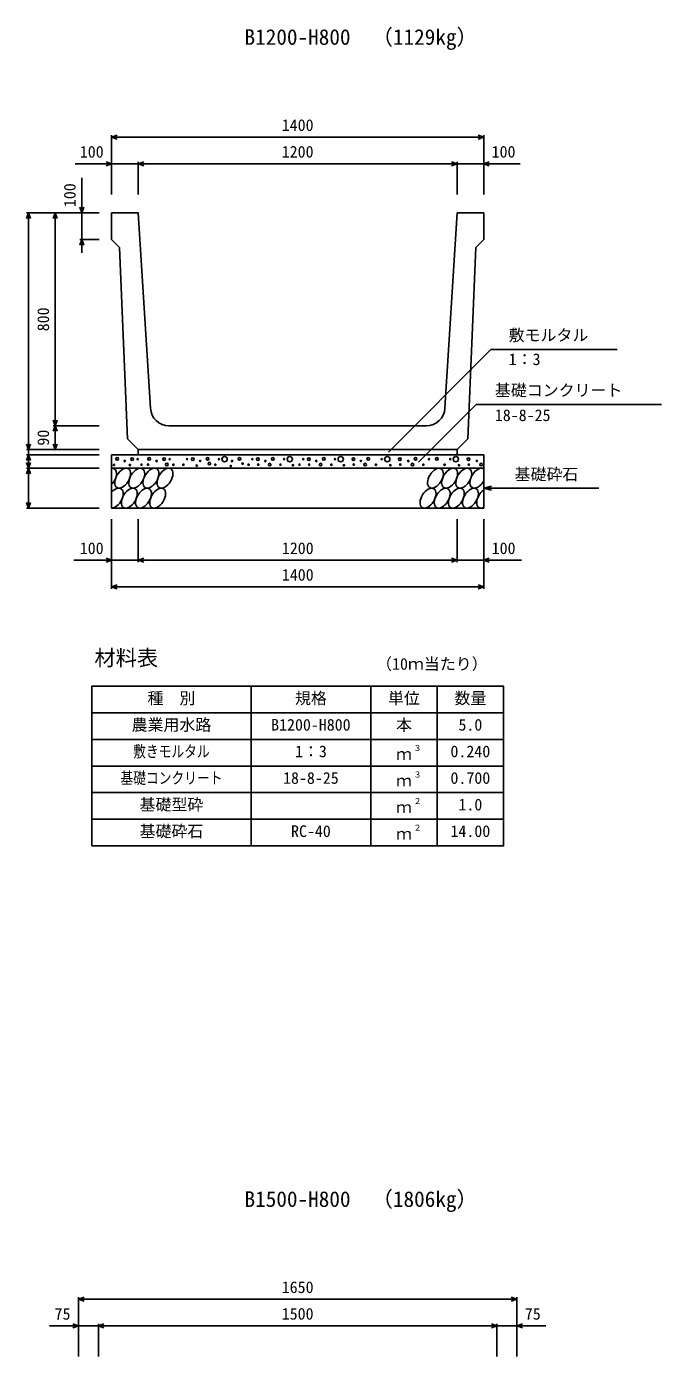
# Model space of a CAD drawing. Units: millimetres, scale not verified. Extents: x -33600 to 33600, y -11880 to 11880.
# Drawn here: x 4048 to 6437, y -5228 to -227 of the extents above; entities that cross this region are included whole.
import ezdxf
from ezdxf.enums import TextEntityAlignment as Align

# ---------------------------------------------------------------- set-up
doc = ezdxf.new("R2010")
doc.units = ezdxf.units.MM
doc.header["$LTSCALE"] = 40
for name, color, linetype, lineweight in [('0-0_DIM', 7, 'Continuous', 25), ('0-2_HATCH', 6, 'Continuous', 25), ('0-3_HYO', 3, 'Continuous', 25), ('0-4_HYO2', 4, 'Continuous', 25), ('0-5_OUTLINE', 3, 'Continuous', 25), ('0-6_TXT', 7, 'Continuous', 25)]:
    doc.layers.add(name, color=color, linetype=linetype, lineweight=lineweight)
doc.styles.add('ＭＳ ゴシック', font='')
doc.styles.get('ＭＳ ゴシック').set_extended_font_data('MS Gothic')

msp = doc.modelspace()

# ---------------------------------------------------------------- linework, layer by layer
at = {"layer": '0-0_DIM'}
for p, q in [((4368.16, -635.67), (4368.16, -858.17)), ((5768.16, -643.17), (4368.16, -643.17)), ((5768.16, -635.67), (5768.16, -858.17)), ((4230.38, -743.17), (4368.16, -743.17)), ((4468.16, -743.17), (4368.16, -743.17)), ((4468.16, -735.67), (4468.16, -858.17)), ((4468.16, -743.17), (5668.16, -743.17)), ((5668.16, -735.67), (5668.16, -858.17)), ((5668.16, -743.17), (5768.16, -743.17)), ((5905.93, -743.17), (5768.16, -743.17)), ((4255.66, -928.17), (4255.66, -795.92)), ((4048.16, -928.17), (4320.66, -928.17)), ((4055.66, -928.17), (4055.66, -1818.17)), ((4155.66, -928.17), (4155.66, -1728.17)), ((4255.66, -928.17), (4255.66, -1028.17)), ((4320.66, -1028.17), (4248.16, -1028.17)), ((4255.66, -1078.17), (4255.66, -1028.17)), ((5795.4, -1441.62), (5409.42, -1827.61)), ((5795.4, -1441.62), (6270.71, -1441.62)), ((5740.14, -1648.88), (5523.33, -1865.69)), ((5740.14, -1648.88), (6437.01, -1648.88)), ((4148.16, -1728.17), (4320.66, -1728.17)), ((4155.66, -1728.17), (4155.66, -1818.17)), ((4048.16, -1818.17), (4320.66, -1818.17)), ((4048.16, -1838.17), (4320.66, -1838.17)), ((4048.16, -1888.17), (4320.66, -1888.17)), ((4055.66, -1888.17), (4055.66, -2038.17)), ((5768.16, -1963.17), (5797.13, -1955.41)), ((5768.16, -1963.17), (6201.47, -1963.17)), ((5768.16, -1963.17), (5797.13, -1970.94)), ((4048.16, -2038.17), (4320.66, -2038.17)), ((4368.16, -2341.6), (4368.16, -2080.24)), ((4468.16, -2241.6), (4468.16, -2080.24)), ((5668.16, -2241.6), (5668.16, -2080.24)), ((5768.16, -2341.6), (5768.16, -2080.24)), ((4368.16, -2234.1), (4226.36, -2234.1)), ((4368.16, -2234.1), (4468.16, -2234.1)), ((4468.16, -2234.1), (5668.16, -2234.1)), ((5768.16, -2234.1), (5668.16, -2234.1)), ((5768.16, -2234.1), (5909.95, -2234.1)), ((4368.16, -2334.1), (5768.16, -2334.1)), ((4243.16, -5005.4), (4243.16, -5227.9)), ((5893.16, -5012.9), (4243.16, -5012.9)), ((5893.16, -5005.4), (5893.16, -5227.9)), ((4134.78, -5112.9), (4243.16, -5112.9)), ((4318.16, -5112.9), (4243.16, -5112.9)), ((4318.16, -5105.4), (4318.16, -5227.9)), ((4318.16, -5112.9), (5818.16, -5112.9)), ((5818.16, -5105.4), (5818.16, -5227.9)), ((5818.16, -5112.9), (5893.16, -5112.9)), ((6001.53, -5112.9), (5893.16, -5112.9))]:
    msp.add_line(p, q, dxfattribs=at)
for points in [[(4389.3, -650.87), (4368.16, -643.17), (4389.3, -635.48)], [(5747.01, -635.48), (5768.16, -643.17), (5747.01, -650.87)], [(4347.01, -735.48), (4368.16, -743.17), (4347.01, -750.87)], [(4489.3, -750.87), (4468.16, -743.17), (4489.3, -735.48)], [(5647.01, -735.48), (5668.16, -743.17), (5647.01, -750.87)], [(5789.3, -735.48), (5768.16, -743.17), (5789.3, -750.87)], [(4063.35, -949.32), (4055.66, -928.17), (4047.96, -949.32)], [(4147.96, -949.32), (4155.66, -928.17), (4163.35, -949.32)], [(4247.96, -907.03), (4255.66, -928.17), (4263.35, -907.03)], [(4263.35, -1049.32), (4255.66, -1028.17), (4247.96, -1049.32)], [(4163.35, -1707.03), (4155.66, -1728.17), (4147.96, -1707.03)], [(4147.96, -1749.32), (4155.66, -1728.17), (4163.35, -1749.32)], [(4063.35, -1797.03), (4055.66, -1818.17), (4047.96, -1797.03)], [(4163.35, -1797.03), (4155.66, -1818.17), (4147.96, -1797.03)], [(4063.35, -1859.32), (4055.66, -1838.17), (4047.96, -1859.32)], [(4055.66, -1818.17), (4055.66, -1838.17), (4055.66, -1888.17)], [(4063.35, -1867.03), (4055.66, -1888.17), (4047.96, -1867.03)], [(4063.35, -1909.32), (4055.66, -1888.17), (4047.96, -1909.32)], [(4063.35, -2017.03), (4055.66, -2038.17), (4047.96, -2017.03)], [(4347.01, -2226.41), (4368.16, -2234.1), (4347.01, -2241.8)], [(4489.3, -2241.8), (4468.16, -2234.1), (4489.3, -2226.41)], [(5647.01, -2226.41), (5668.16, -2234.1), (5647.01, -2241.8)], [(5789.3, -2226.41), (5768.16, -2234.1), (5789.3, -2241.8)], [(4389.3, -2341.8), (4368.16, -2334.1), (4389.3, -2326.41)], [(5747.01, -2326.41), (5768.16, -2334.1), (5747.01, -2341.8)], [(4264.3, -5020.6), (4243.16, -5012.9), (4264.3, -5005.21)], [(5872.01, -5005.21), (5893.16, -5012.9), (5872.01, -5020.6)], [(4222.01, -5105.21), (4243.16, -5112.9), (4222.01, -5120.6)], [(4339.3, -5120.6), (4318.16, -5112.9), (4339.3, -5105.21)], [(5797.01, -5105.21), (5818.16, -5112.9), (5797.01, -5120.6)], [(5914.3, -5105.21), (5893.16, -5112.9), (5914.3, -5120.6)]]:
    msp.add_lwpolyline(points, dxfattribs=at)
at = {"layer": '0-2_HATCH'}
for centre, radius in [((4389.24, -1853.07), 5), ((4445.32, -1853.95), 5), ((4509.24, -1853.07), 5), ((4565.32, -1853.95), 5), ((4673.23, -1853.95), 5), ((4729.31, -1853.07), 5), ((4793.23, -1853.95), 10), ((4849.31, -1853.07), 5), ((4918.46, -1853.95), 5), ((4974.53, -1853.07), 5), ((5038.46, -1853.95), 10), ((5110.15, -1853.95), 5), ((5166.22, -1853.07), 5), ((5230.15, -1853.95), 10), ((5277.75, -1853.95), 5), ((5333.83, -1853.07), 5), ((5405.24, -1853.95), 10), ((5452.85, -1853.95), 5), ((5512.16, -1853.07), 5), ((5591.96, -1853.07), 5), ((5663.38, -1853.95), 10), ((5710.98, -1853.95), 5), ((4376.82, -1875.87), 2.5), ((4417.28, -1860.95), 2.5), ((4436.8, -1876.22), 2.5), ((4466.35, -1853.95), 2.5), ((4480.37, -1874.96), 2.5), ((4505.31, -1874.28), 2.5), ((4537.28, -1860.95), 2.5), ((4575.4, -1874.28), 5), ((4586.35, -1853.95), 2.5), ((4600.37, -1874.96), 2.5), ((4638.18, -1874.96), 2.5), ((4652.2, -1853.95), 2.5), ((4688.35, -1877.99), 2.5), ((4701.27, -1860.95), 2.5), ((4735.73, -1870.8), 5), ((4758.18, -1874.96), 2.5), ((4772.2, -1853.95), 2.5), ((4816.71, -1880.23), 2.5), ((4821.27, -1860.95), 2.5), ((4860.65, -1870.64), 2.5), ((4883.41, -1874.96), 2.5), ((4897.43, -1853.95), 2.5), ((4919.76, -1874.29), 2.5), ((4946.49, -1860.95), 2.5), ((4962.82, -1874.53), 5), ((5003.41, -1874.96), 2.5), ((5017.43, -1853.95), 2.5), ((5050.42, -1877.03), 2.5), ((5075.1, -1874.96), 2.5), ((5089.12, -1853.95), 2.5), ((5111.45, -1874.29), 2.5), ((5138.18, -1860.95), 2.5), ((5154.51, -1874.53), 5), ((5195.1, -1874.96), 2.5), ((5209.12, -1853.95), 2.5), ((5242.1, -1877.03), 2.5), ((5279.06, -1874.29), 2.5), ((5305.79, -1860.95), 2.5), ((5322.11, -1874.53), 5), ((5362.7, -1874.96), 2.5), ((5384.21, -1853.95), 2.5), ((5417.2, -1877.03), 2.5), ((5454.15, -1874.29), 2.5), ((5484.13, -1860.95), 2.5), ((5500.45, -1874.53), 5), ((5541.04, -1874.96), 2.5), ((5562.55, -1853.95), 2.5), ((5620.84, -1874.96), 2.5), ((5642.35, -1853.95), 2.5), ((5675.34, -1877.03), 2.5), ((5712.29, -1874.29), 2.5), ((5742.26, -1860.95), 2.5), ((5758.59, -1874.53), 5)]:
    msp.add_circle(centre, radius, dxfattribs=at)
for centre, start_param, end_param in [((4356.19, -1925.67), 4.3711174, 6.6890199), ((5746.34, -1925.67), 6.2831853, 11.0601374), ((4381.51, -2000.67), 3.4964223, 7.563715), ((5771.66, -2000.67), 0.9351899, 3.8417621)]:
    msp.add_ellipse(centre, major_axis=(21.82, 35.31), ratio=0.5792, start_param=start_param, end_param=end_param, dxfattribs=at)
for centre in [(4409.4, -1925.67), (4462.61, -1925.67), (4515.83, -1925.67), (4569.04, -1925.67), (5586.7, -1925.67), (5639.91, -1925.67), (5693.12, -1925.67), (4434.72, -2000.67), (4487.94, -2000.67), (4541.15, -2000.67), (5558.81, -2000.67), (5612.02, -2000.67), (5665.23, -2000.67), (5718.45, -2000.67)]:
    msp.add_ellipse(centre, major_axis=(21.82, 35.31), ratio=0.5792, dxfattribs=at)
at = {"layer": '0-3_HYO'}
for p, q in [((4893.16, -2708.05), (4893.16, -3308.05)), ((5343.16, -2708.05), (5343.16, -3308.05)), ((5593.16, -2708.05), (5593.16, -3308.05)), ((4293.16, -2808.05), (5843.16, -2808.05))]:
    msp.add_line(p, q, dxfattribs=at)
msp.add_lwpolyline([(4293.16, -3308.05), (5843.16, -3308.05), (5843.16, -2708.05), (4293.16, -2708.05)], close=True, dxfattribs=at)
at = {"layer": '0-4_HYO2'}
for p, q in [((4293.16, -2908.05), (5843.16, -2908.05)), ((4293.16, -3008.05), (5843.16, -3008.05)), ((4293.16, -3108.05), (5843.16, -3108.05)), ((4293.16, -3208.05), (5843.16, -3208.05))]:
    msp.add_line(p, q, dxfattribs=at)
at = {"layer": '0-5_OUTLINE'}
for p, q in [((4368.16, -928.17), (4368.16, -1028.17)), ((5668.16, -928.17), (5622.26, -1662.54)), ((4368.16, -1028.17), (4398.16, -1058.17)), ((4398.16, -1058.17), (4428.16, -1778.17)), ((5738.16, -1058.17), (5708.16, -1778.17)), ((4583.92, -1728.17), (5552.39, -1728.17)), ((4428.16, -1778.17), (4468.16, -1818.17)), ((5708.16, -1778.17), (5668.16, -1818.17)), ((4368.16, -1838.17), (5768.16, -1838.17)), ((4368.16, -2038.17), (4368.16, -1838.17)), ((4468.16, -1818.17), (5668.16, -1818.17)), ((4468.16, -1818.17), (4468.16, -1838.17)), ((5668.16, -1818.17), (5668.16, -1838.17)), ((5768.16, -2038.17), (5768.16, -1838.17)), ((4368.16, -1888.17), (5768.16, -1888.17)), ((4368.16, -2038.17), (5768.16, -2038.17))]:
    msp.add_line(p, q, dxfattribs=at)
for points in [[(4368.16, -928.17), (4468.16, -928.17), (4514.05, -1662.54)], [(5668.16, -928.17), (5768.16, -928.17), (5768.16, -1028.17), (5738.16, -1058.17)]]:
    msp.add_lwpolyline(points, dxfattribs=at)
for centre, start, end in [((4583.92, -1658.17), 183.57633, 270), ((5552.39, -1658.17), 270, 356.42367)]:
    msp.add_arc(centre, 70, start, end, dxfattribs=at)

# ---------------------------------------------------------------- texts
at = {"layer": '0-0_DIM', "style": 'ＭＳ ゴシック'}
for s, p in [('1400', (5008.16, -633.17)), ('100', (4248.34, -733.17)), ('1200', (5008.16, -733.17)), ('100', (5797.98, -733.17)), ('敷モルタル', (5862.14, -1422.89)), ('1：3', (5862.14, -1513.58)), ('基礎コンクリート', (5810.14, -1630.15)), ('18-8-25', (5810.14, -1723.96)), ('基礎砕石', (5884.48, -1946)), ('100', (4248.16, -2224.1)), ('1200', (5008.69, -2224.1)), ('100', (5798.16, -2224.1)), ('1400', (5008.69, -2324.1)), ('1650', (5008.16, -5002.9)), ('75', (4153.32, -5102.9)), ('1500', (5008.16, -5102.9)), ('75', (5923, -5102.9))]:
    msp.add_text(s, height=43.99, dxfattribs=at).set_placement(p, align=Align.BOTTOM_LEFT)
for s, p in [('100', (4245.66, -906.25)), ('800', (4145.66, -1373.17)), ('90', (4145.66, -1803.17))]:
    msp.add_text(s, height=43.99, rotation=90, dxfattribs=at).set_placement(p, align=Align.BOTTOM_LEFT)
at = {"layer": '0-6_TXT', "style": 'ＭＳ ゴシック'}
for s, height, p in [('B1200-H800', 58.65, (4868.16, -313.5)), ('（1129kg）', 58.65, (5346.53, -313.5)), ('材料表', 58.65, (4303.16, -2648.05)), ('（10ｍ当たり）', 43.99, (5363.15, -2659.05)), ('種\u3000別', 43.99, (4503.16, -2788.05)), ('規格', 43.99, (5058.16, -2788.05)), ('単位', 43.99, (5408.16, -2788.05)), ('数量', 43.99, (5658.16, -2788.05)), ('農業用水路', 43.99, (4443.16, -2888.05)), ('B1200-H800', 43.99, (4968.16, -2888.05)), ('本', 43.99, (5438.16, -2888.05)), ('5.0', 43.99, (5673.16, -2888.05)), ('1：3', 43.99, (5058.16, -2988.05)), ('３', 21.99, (5503.7, -2957.68)), ('0.240', 43.99, (5643.16, -2988.05)), ('ｍ', 43.99, (5438.16, -2998.05)), ('18-8-25', 43.99, (5013.16, -3088.05)), ('３', 21.99, (5503.7, -3057.68)), ('0.700', 43.99, (5643.16, -3088.05)), ('ｍ', 43.99, (5438.16, -3098.05)), ('基礎型砕', 43.99, (4473.16, -3188.05)), ('２', 21.99, (5503.7, -3157.68)), ('1.0', 43.99, (5673.16, -3188.05)), ('ｍ', 43.99, (5438.16, -3198.05)), ('基礎砕石', 43.99, (4473.16, -3288.05)), ('RC-40', 43.99, (5043.16, -3288.05)), ('２', 21.99, (5503.7, -3257.68)), ('14.00', 43.99, (5643.16, -3288.05)), ('ｍ', 43.99, (5438.16, -3298.05)), ('（1806kg）', 58.65, (5346.53, -4683.22)), ('B1500-H800', 58.65, (4868.16, -4683.22))]:
    msp.add_text(s, height=height, dxfattribs=at).set_placement(p, align=Align.BOTTOM_LEFT)
at = {"layer": '0-6_TXT', "style": 'ＭＳ ゴシック', "width": 0.8}
for s, p in [('敷きモルタル', (4449.16, -2988.05)), ('基礎コンクリート', (4401.16, -3088.05))]:
    msp.add_text(s, height=43.99, dxfattribs=at).set_placement(p, align=Align.BOTTOM_LEFT)

doc.saveas('drawing.dxf')
